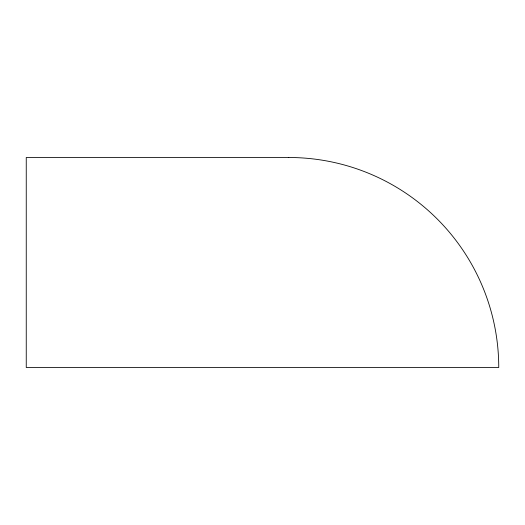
<?xml version="1.0" encoding="UTF-8"?>
<svg xmlns="http://www.w3.org/2000/svg" width="525" height="525" viewBox="0 0 525 525"><rect width="100%" height="100%" fill="white"/><g stroke="black" fill="none" stroke-linecap="round" stroke-linejoin="round"><path stroke-width="0.79" d="M288.75 157.5L26.25 157.5L26.25 367.5L498.75 367.5A210 210 0 0 0 288.75 157.5"/></g></svg>
